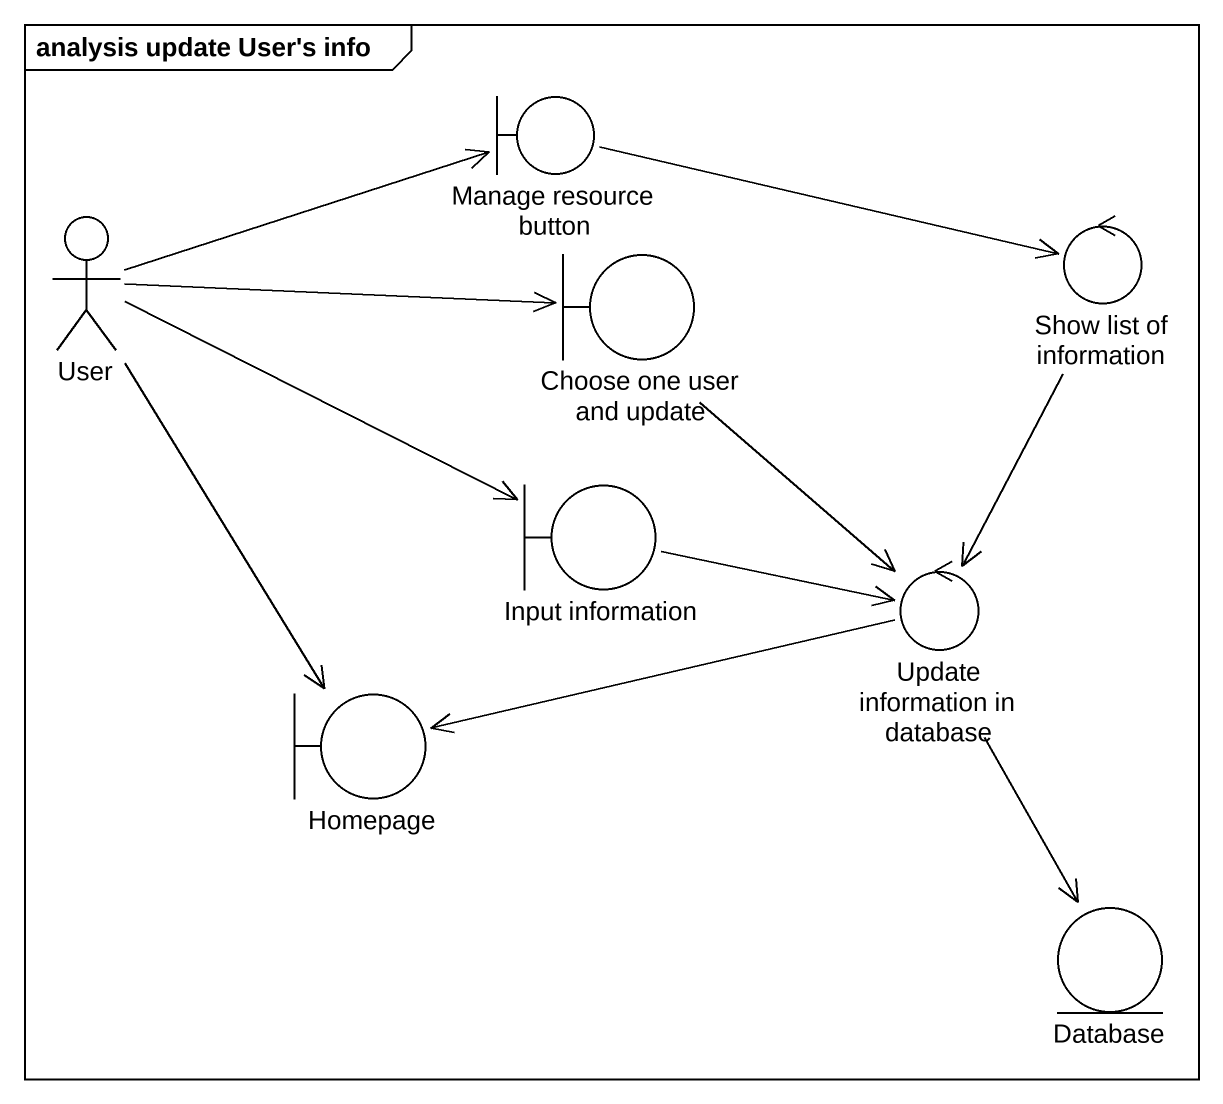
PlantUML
@startuml
mainframe analysis update User's info
boundary "Manage resource button" as Manage_resource_button
actor User
boundary "Choose one user and update" as Choose_one_user_and_update
control "Show list of information" as Show_list_of_information
boundary "Input information" as Input_information
control "Update information in database" as Update_information_in
boundary Homepage
entity "Database" as Database_
Manage_resource_button -right-> Show_list_of_information
User -right-> Manage_resource_button
User -right-> Choose_one_user_and_update
User -right-> Input_information
User --> Homepage
Choose_one_user_and_update --> Update_information_in
Show_list_of_information --> Update_information_in
Input_information -right-> Update_information_in
Update_information_in -left-> Homepage
Update_information_in --> Database_
@enduml
